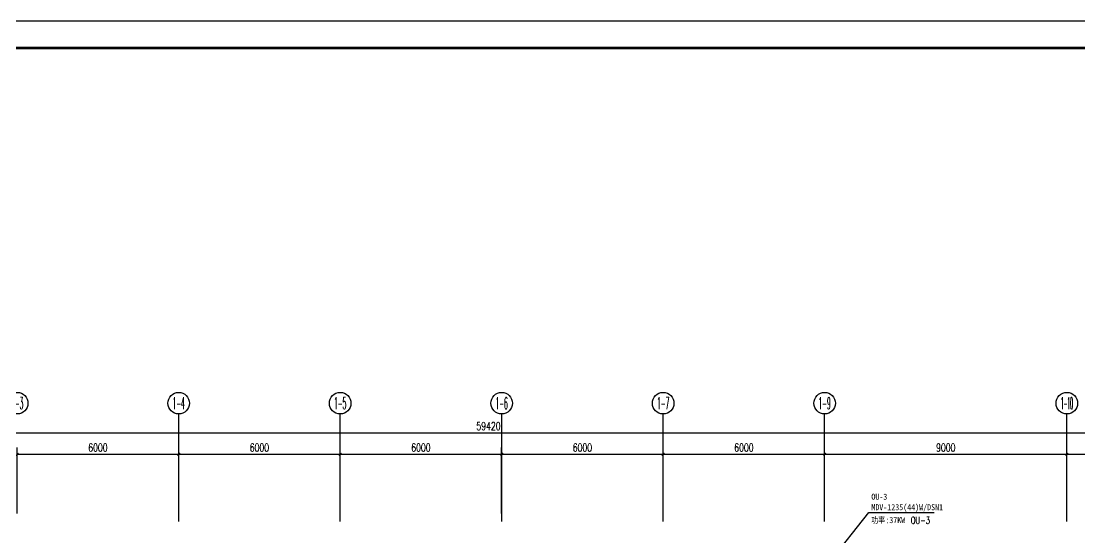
# Model space of a CAD drawing. Extents: x 815029915 to 815825525, y 579155098 to 579748855.
# Drawn here: x 815602862 to 815642196, y 579504458 to 579523677 of the extents above; entities that cross this region are included whole.
import ezdxf
from ezdxf.enums import TextEntityAlignment as Align

# ---------------------------------------------------------------- set-up
doc = ezdxf.new("R2010")
doc.units = 0
doc.header["$LTSCALE"] = 100
doc.header["$MEASUREMENT"] = 0
for name, color, linetype in [('AXIS', 3, 'Continuous'), ('AXIS_TEXT', 7, 'Continuous'), ('H-TH_TEXT', 3, 'Continuous'), ('H-空调-VRV-标注', 3, 'Continuous'), ('ZG-图框层', 4, 'Continuous'), ('zm', 1, 'Continuous')]:
    doc.layers.add(name, color=color, linetype=linetype)
doc.styles.add('_TCH_AXIS', font='COMPLEX', dxfattribs={"bigfont": 'GBCBIG'})
doc.styles.add('_TCH_DIM', font='SIMPLEX', dxfattribs={"bigfont": 'GBCBIG'})
doc.styles.add('_TCH_DIM_T3', font='SIMPLEX', dxfattribs={"width": 0.705882, "bigfont": 'GBCBIG'})
doc.styles.add('_THVAC_DIM', font='', dxfattribs={"width": 0.8, "height": 3.5})
doc.styles.add('COMPLEX', font='COMPLEX')
doc.styles.get('_THVAC_DIM').set_extended_font_data('SimSun')
doc.dimstyles.new('_TCH_ARCH-100', dxfattribs={"dimscale": 100, "dimtxt": 2.975, "dimasz": 1, "dimexe": 2.5, "dimexo": 3, "dimgap": 1, "dimtad": 1, "dimdec": 0, "dimzin": 0, "dimdsep": 46, "dimtxsty": '_TCH_DIM_T3', "dimblk": 'ARCHTICK', "dimcen": 0.09, "dimclrt": 7, "dimazin": 2, "dimtfac": 1, "dimtdec": 0, "dimtix": 1, "dimtmove": 2, "dimatfit": 3, "dimfxl": 0, "dimtolj": 1, "dimtzin": 0, "dimarcsym": 0})

# ---------------------------------------------------------------- blocks, each defined once
blk = doc.blocks.new('_AXISO')
blk.add_circle((0, 0), 0.5)
at = {"layer": 'AXIS_TEXT', "style": 'COMPLEX', "width": 1.041667}
blk.add_attdef('A', text='', height=0.56, dxfattribs=at).set_placement((-0.25, -0.28), (0.25, -0.28), align=Align.FIT)
blk = doc.blocks.new('_ArchTick')
at = {"color": 0, "linetype": 'ByBlock', "const_width": 0.4}
blk.add_lwpolyline([(-0.5, -0.5), (0.5, 0.5)], dxfattribs=at)
blk = doc.blocks.new('*D631')
at = {"layer": 'AXIS', "color": 0, "lineweight": -2, "transparency": 16777216}
for p, q in [((815590514, 579505367), (815590514, 579508617)), ((815649934, 579505367), (815649934, 579508617)), ((815590514, 579508367), (815649934, 579508367))]:
    blk.add_line(p, q, dxfattribs=at)
at = {"layer": 'Defpoints', "color": 0, "transparency": 16777216}
for p in [(815649934, 579508367), (815590514, 579505067), (815649934, 579505067)]:
    blk.add_point(p, dxfattribs=at)
at = {"layer": 'AXIS', "color": 0, "lineweight": -2, "transparency": 16777216, "xscale": 100, "yscale": 100, "zscale": 100, "rotation": 180}
blk.add_blockref('_ArchTick', (815590514, 579508367), dxfattribs=at)
at = {"layer": 'AXIS', "color": 0, "lineweight": -2, "transparency": 16777216, "xscale": 100, "yscale": 100, "zscale": 100}
blk.add_blockref('_ArchTick', (815649934, 579508367), dxfattribs=at)
at = {"layer": 'AXIS', "color": 7, "transparency": 16777216, "insert": (815620224, 579508615), "char_height": 297.5, "attachment_point": 5, "style": '_TCH_DIM_T3'}
blk.add_mtext('\\A1;59420', dxfattribs=at)
blk = doc.blocks.new('*D635')
at = {"layer": 'AXIS', "color": 0, "lineweight": -2, "transparency": 16777216}
for p, q in [((815602714, 579505367), (815602714, 579507817)), ((815608714, 579505367), (815608714, 579507817)), ((815602714, 579507567), (815608714, 579507567))]:
    blk.add_line(p, q, dxfattribs=at)
at = {"layer": 'Defpoints', "color": 0, "transparency": 16777216}
for p in [(815608714, 579507567), (815602714, 579505067), (815608714, 579505067)]:
    blk.add_point(p, dxfattribs=at)
at = {"layer": 'AXIS', "color": 0, "lineweight": -2, "transparency": 16777216, "xscale": 100, "yscale": 100, "zscale": 100, "rotation": 180}
blk.add_blockref('_ArchTick', (815602714, 579507567), dxfattribs=at)
at = {"layer": 'AXIS', "color": 0, "lineweight": -2, "transparency": 16777216, "xscale": 100, "yscale": 100, "zscale": 100}
blk.add_blockref('_ArchTick', (815608714, 579507567), dxfattribs=at)
at = {"layer": 'AXIS', "color": 7, "transparency": 16777216, "insert": (815605714, 579507815), "char_height": 297.5, "attachment_point": 5, "style": '_TCH_DIM_T3'}
blk.add_mtext('\\A1;6000', dxfattribs=at)
blk = doc.blocks.new('*D636')
at = {"layer": 'AXIS', "color": 0, "lineweight": -2, "transparency": 16777216}
for p, q in [((815608714, 579505367), (815608714, 579507817)), ((815614714, 579505367), (815614714, 579507817)), ((815608714, 579507567), (815614714, 579507567))]:
    blk.add_line(p, q, dxfattribs=at)
at = {"layer": 'Defpoints', "color": 0, "transparency": 16777216}
for p in [(815614714, 579507567), (815608714, 579505067), (815614714, 579505067)]:
    blk.add_point(p, dxfattribs=at)
at = {"layer": 'AXIS', "color": 0, "lineweight": -2, "transparency": 16777216, "xscale": 100, "yscale": 100, "zscale": 100, "rotation": 180}
blk.add_blockref('_ArchTick', (815608714, 579507567), dxfattribs=at)
at = {"layer": 'AXIS', "color": 0, "lineweight": -2, "transparency": 16777216, "xscale": 100, "yscale": 100, "zscale": 100}
blk.add_blockref('_ArchTick', (815614714, 579507567), dxfattribs=at)
at = {"layer": 'AXIS', "color": 7, "transparency": 16777216, "insert": (815611714, 579507815), "char_height": 297.5, "attachment_point": 5, "style": '_TCH_DIM_T3'}
blk.add_mtext('\\A1;6000', dxfattribs=at)
blk = doc.blocks.new('*D637')
at = {"layer": 'AXIS', "color": 0, "lineweight": -2, "transparency": 16777216}
for p, q in [((815614714, 579505367), (815614714, 579507817)), ((815620714, 579505367), (815620714, 579507817)), ((815614714, 579507567), (815620714, 579507567))]:
    blk.add_line(p, q, dxfattribs=at)
at = {"layer": 'Defpoints', "color": 0, "transparency": 16777216}
for p in [(815620714, 579507567), (815614714, 579505067), (815620714, 579505067)]:
    blk.add_point(p, dxfattribs=at)
at = {"layer": 'AXIS', "color": 0, "lineweight": -2, "transparency": 16777216, "xscale": 100, "yscale": 100, "zscale": 100, "rotation": 180}
blk.add_blockref('_ArchTick', (815614714, 579507567), dxfattribs=at)
at = {"layer": 'AXIS', "color": 0, "lineweight": -2, "transparency": 16777216, "xscale": 100, "yscale": 100, "zscale": 100}
blk.add_blockref('_ArchTick', (815620714, 579507567), dxfattribs=at)
at = {"layer": 'AXIS', "color": 7, "transparency": 16777216, "insert": (815617714, 579507815), "char_height": 297.5, "attachment_point": 5, "style": '_TCH_DIM_T3'}
blk.add_mtext('\\A1;6000', dxfattribs=at)
blk = doc.blocks.new('*D638')
at = {"layer": 'AXIS', "color": 0, "lineweight": -2, "transparency": 16777216}
for p, q in [((815620714, 579505367), (815620714, 579507817)), ((815626714, 579505367), (815626714, 579507817)), ((815620714, 579507567), (815626714, 579507567))]:
    blk.add_line(p, q, dxfattribs=at)
at = {"layer": 'Defpoints', "color": 0, "transparency": 16777216}
for p in [(815626714, 579507567), (815620714, 579505067), (815626714, 579505067)]:
    blk.add_point(p, dxfattribs=at)
at = {"layer": 'AXIS', "color": 0, "lineweight": -2, "transparency": 16777216, "xscale": 100, "yscale": 100, "zscale": 100, "rotation": 180}
blk.add_blockref('_ArchTick', (815620714, 579507567), dxfattribs=at)
at = {"layer": 'AXIS', "color": 0, "lineweight": -2, "transparency": 16777216, "xscale": 100, "yscale": 100, "zscale": 100}
blk.add_blockref('_ArchTick', (815626714, 579507567), dxfattribs=at)
at = {"layer": 'AXIS', "color": 7, "transparency": 16777216, "insert": (815623714, 579507815), "char_height": 297.5, "attachment_point": 5, "style": '_TCH_DIM_T3'}
blk.add_mtext('\\A1;6000', dxfattribs=at)
blk = doc.blocks.new('*D639')
at = {"layer": 'AXIS', "color": 0, "lineweight": -2, "transparency": 16777216}
for p, q in [((815626714, 579505367), (815626714, 579507817)), ((815632714, 579505367), (815632714, 579507817)), ((815626714, 579507567), (815632714, 579507567))]:
    blk.add_line(p, q, dxfattribs=at)
at = {"layer": 'Defpoints', "color": 0, "transparency": 16777216}
for p in [(815632714, 579507567), (815626714, 579505067), (815632714, 579505067)]:
    blk.add_point(p, dxfattribs=at)
at = {"layer": 'AXIS', "color": 0, "lineweight": -2, "transparency": 16777216, "xscale": 100, "yscale": 100, "zscale": 100, "rotation": 180}
blk.add_blockref('_ArchTick', (815626714, 579507567), dxfattribs=at)
at = {"layer": 'AXIS', "color": 0, "lineweight": -2, "transparency": 16777216, "xscale": 100, "yscale": 100, "zscale": 100}
blk.add_blockref('_ArchTick', (815632714, 579507567), dxfattribs=at)
at = {"layer": 'AXIS', "color": 7, "transparency": 16777216, "insert": (815629714, 579507815), "char_height": 297.5, "attachment_point": 5, "style": '_TCH_DIM_T3'}
blk.add_mtext('\\A1;6000', dxfattribs=at)
blk = doc.blocks.new('*D640')
at = {"layer": 'AXIS', "color": 0, "lineweight": -2, "transparency": 16777216}
for p, q in [((815632714, 579505367), (815632714, 579507817)), ((815641714, 579505367), (815641714, 579507817)), ((815632714, 579507567), (815641714, 579507567))]:
    blk.add_line(p, q, dxfattribs=at)
at = {"layer": 'Defpoints', "color": 0, "transparency": 16777216}
for p in [(815641714, 579507567), (815632714, 579505067), (815641714, 579505067)]:
    blk.add_point(p, dxfattribs=at)
at = {"layer": 'AXIS', "color": 0, "lineweight": -2, "transparency": 16777216, "xscale": 100, "yscale": 100, "zscale": 100, "rotation": 180}
blk.add_blockref('_ArchTick', (815632714, 579507567), dxfattribs=at)
at = {"layer": 'AXIS', "color": 0, "lineweight": -2, "transparency": 16777216, "xscale": 100, "yscale": 100, "zscale": 100}
blk.add_blockref('_ArchTick', (815641714, 579507567), dxfattribs=at)
at = {"layer": 'AXIS', "color": 7, "transparency": 16777216, "insert": (815637214, 579507815), "char_height": 297.5, "attachment_point": 5, "style": '_TCH_DIM_T3'}
blk.add_mtext('\\A1;9000', dxfattribs=at)
blk = doc.blocks.new('*D641')
at = {"layer": 'AXIS', "color": 0, "lineweight": -2, "transparency": 16777216}
for p, q in [((815641714, 579505367), (815641714, 579507817)), ((815648014, 579505367), (815648014, 579507817)), ((815641714, 579507567), (815648014, 579507567))]:
    blk.add_line(p, q, dxfattribs=at)
at = {"layer": 'Defpoints', "color": 0, "transparency": 16777216}
for p in [(815648014, 579507567), (815641714, 579505067), (815648014, 579505067)]:
    blk.add_point(p, dxfattribs=at)
at = {"layer": 'AXIS', "color": 0, "lineweight": -2, "transparency": 16777216, "xscale": 100, "yscale": 100, "zscale": 100, "rotation": 180}
blk.add_blockref('_ArchTick', (815641714, 579507567), dxfattribs=at)
at = {"layer": 'AXIS', "color": 0, "lineweight": -2, "transparency": 16777216, "xscale": 100, "yscale": 100, "zscale": 100}
blk.add_blockref('_ArchTick', (815648014, 579507567), dxfattribs=at)
at = {"layer": 'AXIS', "color": 7, "transparency": 16777216, "insert": (815644864, 579507815), "char_height": 297.5, "attachment_point": 5, "style": '_TCH_DIM_T3'}
blk.add_mtext('\\A1;6300', dxfattribs=at)
blk = doc.blocks.new('ll')
at = {"layer": 'ZG-图框层'}
blk.add_lwpolyline([(815136770, 579524220), (815255670, 579524220), (815255670, 579608320), (815136770, 579608320)], close=True, dxfattribs=at)

msp = doc.modelspace()

# ---------------------------------------------------------------- linework, layer by layer
at = {"layer": 'AXIS'}
for p, q in [((815608714.5, 579505066.7), (815608714.5, 579509066.7)), ((815614714.5, 579505066.7), (815614714.5, 579509066.7)), ((815620714.5, 579505066.7), (815620714.5, 579509066.7)), ((815626714.5, 579505066.7), (815626714.5, 579509066.7)), ((815632714.5, 579505066.7), (815632714.5, 579509066.7)), ((815641714.5, 579505066.7), (815641714.5, 579509066.7))]:
    msp.add_line(p, q, dxfattribs=at)
at = {"layer": 'H-空调-VRV-标注'}
for p, q in [((815631206.7, 579501439.7), (815634360.5, 579505395.1)), ((815634360.5, 579505395.1), (815636783.7, 579505395.1))]:
    msp.add_line(p, q, dxfattribs=at)
at = {"layer": 'ZG-图框层'}
msp.add_lwpolyline([(815580686.5, 579439576.5), (815699586.5, 579439576.5), (815699586.5, 579523676.5), (815580686.5, 579523676.5)], close=True, dxfattribs=at)
at = {"layer": 'ZG-图框层', "const_width": 100}
msp.add_lwpolyline([(815583186.5, 579440576.5), (815698586.5, 579440576.5), (815698586.5, 579522676.5), (815583186.5, 579522676.5)], close=True, dxfattribs=at)

# ---------------------------------------------------------------- block references
at = {"layer": 'AXIS'}
ref = msp.add_blockref('_AXISO', (815602714.5, 579509466.7), dxfattribs=dict(at, xscale=800, yscale=800, zscale=800))
ref.add_attrib('A', '1-3', dxfattribs={"color": 7, "height": 452.55, "style": '_TCH_AXIS', "width": 0.381818}).set_placement((815602488.2, 579509240.4), (815602940.8, 579509240.4), align=Align.FIT)
ref = msp.add_blockref('_AXISO', (815608714.5, 579509466.7), dxfattribs=dict(at, xscale=800, yscale=800, zscale=800))
ref.add_attrib('A', '1-4', dxfattribs={"color": 7, "height": 452.55, "style": '_TCH_AXIS', "width": 0.368421}).set_placement((815608488.2, 579509240.4), (815608940.8, 579509240.4), align=Align.FIT)
ref = msp.add_blockref('_AXISO', (815614714.5, 579509466.7), dxfattribs=dict(at, xscale=800, yscale=800, zscale=800))
ref.add_attrib('A', '1-5', dxfattribs={"color": 7, "height": 452.55, "style": '_TCH_AXIS', "width": 0.381818}).set_placement((815614488.2, 579509240.4), (815614940.8, 579509240.4), align=Align.FIT)
ref = msp.add_blockref('_AXISO', (815620714.5, 579509466.7), dxfattribs=dict(at, xscale=800, yscale=800, zscale=800))
ref.add_attrib('A', '1-6', dxfattribs={"color": 7, "height": 452.55, "style": '_TCH_AXIS', "width": 0.381818}).set_placement((815620488.2, 579509240.4), (815620940.8, 579509240.4), align=Align.FIT)
ref = msp.add_blockref('_AXISO', (815626714.5, 579509466.7), dxfattribs=dict(at, xscale=800, yscale=800, zscale=800))
ref.add_attrib('A', '1-7', dxfattribs={"color": 7, "height": 452.55, "style": '_TCH_AXIS', "width": 0.381818}).set_placement((815626488.2, 579509240.4), (815626940.8, 579509240.4), align=Align.FIT)
ref = msp.add_blockref('_AXISO', (815632714.5, 579509466.7), dxfattribs=dict(at, xscale=800, yscale=800, zscale=800))
ref.add_attrib('A', '1-9', dxfattribs={"color": 7, "height": 452.55, "style": '_TCH_AXIS', "width": 0.381818}).set_placement((815632488.2, 579509240.4), (815632940.8, 579509240.4), align=Align.FIT)
ref = msp.add_blockref('_AXISO', (815641714.5, 579509466.7), dxfattribs=dict(at, xscale=800, yscale=800, zscale=800))
ref.add_attrib('A', '1-10', dxfattribs={"color": 7, "height": 452.55, "style": '_TCH_AXIS', "width": 0.3}).set_placement((815641488.2, 579509240.4), (815641940.8, 579509240.4), align=Align.FIT)
at = {"layer": 'zm', "color": 1}
msp.add_blockref('ll', (443916.4, -84643.4), dxfattribs=at)

# ---------------------------------------------------------------- texts
at = {"layer": 'H-TH_TEXT', "style": '_TCH_DIM', "width": 0.7}
msp.add_text('OU-3', height=264.35, dxfattribs=at).set_placement((815635915, 579504973.9))
at = {"layer": 'H-空调-VRV-标注', "color": 7, "style": '_THVAC_DIM', "width": 0.8}
for s, height, p in [('OU-3', 226.58, (815634450.5, 579505875.1)), ('MDV-1235(44)W/DSN1', 226.582, (815634450.5, 579505485.1)), ('功率', 226.58, (815634450.5, 579505005.1)), (':37KW', 226.58, (815634969, 579505005.1))]:
    msp.add_text(s, height=height, dxfattribs=at).set_placement(p)

# ---------------------------------------------------------------- dimensions: what is measured, and where the dimension line sits
at = {"layer": 'AXIS'}
for p1, p2, distance, picture, middle in [((815590514.5, 579505066.7), (815649934.5, 579505066.7), 3300, '*D631', (815620224.5, 579508615.4)), ((815602714.5, 579505066.7), (815608714.5, 579505066.7), 2500, '*D635', (815605714.5, 579507815.4)), ((815608714.5, 579505066.7), (815614714.5, 579505066.7), 2500, '*D636', (815611714.5, 579507815.4)), ((815614714.5, 579505066.7), (815620714.5, 579505066.7), 2500, '*D637', (815617714.5, 579507815.4)), ((815620714.5, 579505066.7), (815626714.5, 579505066.7), 2500, '*D638', (815623714.5, 579507815.4)), ((815626714.5, 579505066.7), (815632714.5, 579505066.7), 2500, '*D639', (815629714.5, 579507815.4)), ((815632714.5, 579505066.7), (815641714.5, 579505066.7), 2500, '*D640', (815637214.5, 579507815.4)), ((815641714.5, 579505066.7), (815648014.5, 579505066.7), 2500, '*D641', (815644864.5, 579507815.4))]:
    dim = msp.add_aligned_dim(p1=p1, p2=p2, distance=distance, dimstyle='_TCH_ARCH-100', dxfattribs=at)
    dim.commit()
    dim.dimension.update_dxf_attribs({"geometry": picture, "text_midpoint": middle})

doc.saveas('drawing.dxf')
